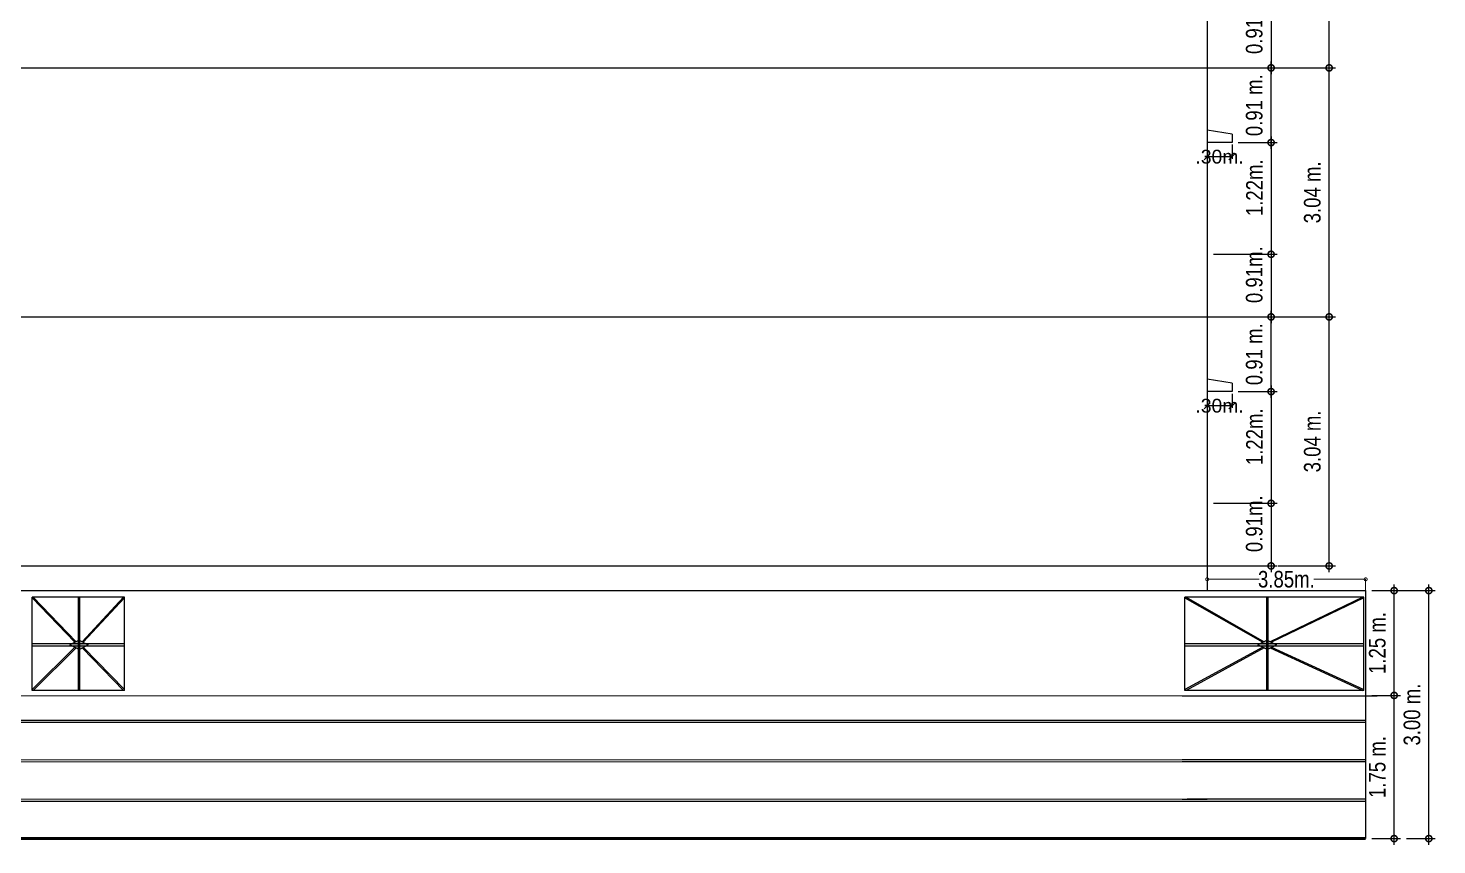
# Model space of a CAD drawing. Header units: inches. Extents: x -3410734 to 406749, y -209950 to -6742.
# Drawn here: x -3407583 to -3406905, y -80863 to -80469 of the extents above; entities that cross this region are included whole.
import ezdxf

# ---------------------------------------------------------------- set-up
doc = ezdxf.new("R2010")
doc.units = ezdxf.units.IN
doc.header["$LTSCALE"] = 30
doc.header["$MEASUREMENT"] = 0
doc.header["$PDMODE"] = 3
doc.layers.get('0').update_dxf_attribs({"color": 230, "lineweight": 30})
doc.layers.get('Defpoints').update_dxf_attribs({"lineweight": 30})
for name, color, linetype, lineweight in [('DIM', 136, 'Continuous', 30), ('ELE', 136, 'Continuous', 30), ('GATE', 5, 'Continuous', 30), ('WALL', 7, 'Continuous', 30), ('WALL1', 90, 'Continuous', 30)]:
    doc.layers.add(name, color=color, linetype=linetype, lineweight=lineweight)
doc.styles.get("Standard").update_dxf_attribs({"font": 'arial.ttf'})
doc.styles.add('style H', font='arial.ttf', dxfattribs={"width": 0.8, "height": 8})
doc.styles.add('STYLE1', font='GOTHIC.TTF', dxfattribs={"width": 0.8, "height": 7})
doc.dimstyles.new('DIT-3', dxfattribs={"dimtxt": 8, "dimasz": 3, "dimexe": 0.18, "dimexo": 0.0625, "dimgap": 0.09, "dimtad": 0, "dimtoh": 1, "dimlfac": 0.0254, "dimzin": 0, "dimdsep": 46, "dimtxsty": 'style H', "dimblk": 'DOTSMALL', "dimcen": 3, "dimclrd": 36, "dimclre": 32, "dimclrt": 26, "dimadec": 0, "dimazin": 0, "dimtfac": 1, "dimtix": 1, "dimtofl": 0, "dimtmove": 0, "dimatfit": 3, "dimldrblk": 'DOTSMALL', "dimfxl": 1, "dimtolj": 1, "dimtzin": 0, "dimlwd": 15, "dimlwe": 15, "dimarcsym": 0})
doc.dimstyles.get("Standard").update_dxf_attribs({"dimtxt": 10, "dimasz": 3, "dimexe": 1, "dimexo": 1, "dimgap": 0.5, "dimtad": 0, "dimtoh": 1, "dimdec": 0, "dimrnd": 0.125, "dimzin": 0, "dimdsep": 46, "dimlunit": 3, "dimtxsty": 'Standard', "dimblk": 'OBLIQUE', "dimcen": 0, "dimclrd": 117, "dimclre": 105, "dimclrt": 7, "dimadec": 0, "dimazin": 0, "dimtfac": 1, "dimtdec": 0, "dimtofl": 0, "dimtmove": 0, "dimatfit": 3, "dimfxl": 1, "dimtolj": 1, "dimtzin": 0, "dimarcsym": 0})
doc.dimstyles.new('STYLE1', dxfattribs={"dimtxt": 7, "dimasz": 4, "dimexe": 3, "dimexo": 3, "dimgap": 1, "dimtad": 1, "dimdec": 1, "dimzin": 3, "dimdsep": 46, "dimlunit": 4, "dimtxsty": 'STYLE1', "dimsah": 1, "dimcen": 8, "dimdle": 3, "dimclrd": 256, "dimclre": 256, "dimclrt": 198, "dimadec": 0, "dimazin": 0, "dimtfac": 1, "dimtdec": 4, "dimtmove": 1, "dimatfit": 3, "dimfxl": 1, "dimtolj": 1, "dimtzin": 0, "dimarcsym": 0})

# ---------------------------------------------------------------- blocks, each defined once
blk = doc.blocks.new('_DotSmall')
at = {"layer": 'DIM', "color": 0, "const_width": 0.5}
blk.add_lwpolyline([(-0.0625, 0, 1), (0.0625, 0, 1)], format="xyb", close=True, dxfattribs=at)
blk = doc.blocks.new('*D22')
at = {"layer": 'Defpoints', "color": 0, "ltscale": 0.5, "transparency": 16777216}
for p in [(-3406934.22, -80791.01), (-3406925.19, -80791.01), (-3406938.91, -80860.01)]:
    blk.add_point(p, dxfattribs=at)
at = {"layer": 'DIM', "lineweight": -2, "ltscale": 0.5, "transparency": 16777216}
for p, q in [((-3406931.22, -80791.01), (-3406922.19, -80791.01)), ((-3406925.19, -80863.01), (-3406925.19, -80788.01)), ((-3406935.91, -80860.01), (-3406922.19, -80860.01))]:
    blk.add_line(p, q, dxfattribs=at)
at = {"layer": 'DIM', "lineweight": -2, "ltscale": 0.5, "transparency": 16777216, "xscale": 6, "yscale": 6, "zscale": 6}
for p, rotation in [((-3406925.19, -80791.01), 90), ((-3406925.19, -80860.01), 270)]:
    blk.add_blockref('_DotSmall', p, dxfattribs=dict(at, rotation=rotation))
at = {"layer": 'DIM', "color": 7, "ltscale": 0.5, "transparency": 16777216, "insert": (-3406933.28, -80825.51), "char_height": 8, "attachment_point": 5, "rotation": 90, "style": 'style H'}
blk.add_mtext('\\A1;1.75 m.', dxfattribs=at)
blk = doc.blocks.new('_DotBlank')
at = {"color": 0, "linetype": 'ByBlock', "lineweight": -2}
blk.add_line((-0.5, 0), (-1, 0), dxfattribs=at)
blk.add_circle((0, 0), 0.5, dxfattribs=at)
blk = doc.blocks.new('*D23')
at = {"layer": 'Defpoints', "color": 0, "ltscale": 0.5, "transparency": 16777216}
for p in [(-3406938.91, -80740.51), (-3406925.19, -80740.51), (-3406938.91, -80791.01)]:
    blk.add_point(p, dxfattribs=at)
at = {"layer": 'DIM', "lineweight": -2, "ltscale": 0.5, "transparency": 16777216}
for p, q in [((-3406925.19, -80794.01), (-3406925.19, -80737.51)), ((-3406935.91, -80740.51), (-3406922.19, -80740.51)), ((-3406935.91, -80791.01), (-3406922.19, -80791.01))]:
    blk.add_line(p, q, dxfattribs=at)
at = {"layer": 'DIM', "lineweight": -2, "ltscale": 0.5, "transparency": 16777216, "xscale": 6, "yscale": 6, "zscale": 6}
for p, rotation in [((-3406925.19, -80740.51), 90), ((-3406925.19, -80791.01), 270)]:
    blk.add_blockref('_DotSmall', p, dxfattribs=dict(at, rotation=rotation))
at = {"layer": 'DIM', "color": 7, "ltscale": 0.5, "transparency": 16777216, "insert": (-3406933.28, -80765.76), "char_height": 8, "attachment_point": 5, "rotation": 90, "style": 'style H'}
blk.add_mtext('\\A1;1.25 m.', dxfattribs=at)
blk = doc.blocks.new('*D24')
at = {"layer": 'Defpoints', "color": 0, "ltscale": 0.5, "transparency": 16777216}
for p in [(-3406938.91, -80740.51), (-3406908.47, -80740.51), (-3406922.19, -80860.01)]:
    blk.add_point(p, dxfattribs=at)
at = {"layer": 'DIM', "lineweight": -2, "ltscale": 0.5, "transparency": 16777216}
for p, q in [((-3406908.47, -80863.01), (-3406908.47, -80737.51)), ((-3406935.91, -80740.51), (-3406905.47, -80740.51)), ((-3406919.19, -80860.01), (-3406905.47, -80860.01))]:
    blk.add_line(p, q, dxfattribs=at)
at = {"layer": 'DIM', "lineweight": -2, "ltscale": 0.5, "transparency": 16777216, "xscale": 6, "yscale": 6, "zscale": 6}
for p, rotation in [((-3406908.47, -80740.51), 90), ((-3406908.47, -80860.01), 270)]:
    blk.add_blockref('_DotSmall', p, dxfattribs=dict(at, rotation=rotation))
at = {"layer": 'DIM', "color": 7, "ltscale": 0.5, "transparency": 16777216, "insert": (-3406916.56, -80800.26), "char_height": 8, "attachment_point": 5, "rotation": 90, "style": 'style H'}
blk.add_mtext('\\A1;3.00 m.', dxfattribs=at)
blk = doc.blocks.new('*D113')
at = {"layer": 'Defpoints', "color": 0, "transparency": 16777216}
for p in [(-3406938.91, -80735.07), (-3407015.25, -80740.62), (-3406938.91, -80740.62)]:
    blk.add_point(p, dxfattribs=at)
at = {"layer": 'WALL', "color": 32, "lineweight": 15, "transparency": 16777216}
for p, q in [((-3407015.25, -80740.56), (-3407015.25, -80734.89)), ((-3406938.91, -80740.56), (-3406938.91, -80734.89))]:
    blk.add_line(p, q, dxfattribs=at)
at = {"layer": 'WALL', "color": 36, "lineweight": 15, "transparency": 16777216}
for p, q in [((-3407015.25, -80735.07), (-3406990.26, -80735.07)), ((-3406938.91, -80735.07), (-3406963.9, -80735.07))]:
    blk.add_line(p, q, dxfattribs=at)
at = {"layer": 'WALL', "color": 36, "lineweight": 15, "transparency": 16777216, "xscale": 3, "yscale": 3, "zscale": 3, "rotation": 180}
blk.add_blockref('_DotSmall', (-3407015.25, -80735.07), dxfattribs=at)
at = {"layer": 'WALL', "color": 36, "lineweight": 15, "transparency": 16777216, "xscale": 3, "yscale": 3, "zscale": 3}
blk.add_blockref('_DotSmall', (-3406938.91, -80735.07), dxfattribs=at)
at = {"layer": 'WALL', "color": 26, "transparency": 16777216, "insert": (-3406977.08, -80735.07), "char_height": 8, "attachment_point": 5, "style": 'style H'}
blk.add_mtext('\\A1;3.85m.', dxfattribs=at)
blk = doc.blocks.new('_OBLIQUE')
at = {"color": 0, "linetype": 'ByBlock'}
blk.add_line((-0.5, -0.5), (0.5, 0.5), dxfattribs=at)
blk = doc.blocks.new('*D29')
at = {"layer": 'Defpoints', "color": 0, "lineweight": 20, "transparency": 16777216}
for p in [(-3407015.25, -80524.62), (-3407003.25, -80524.62), (-3407015.25, -80531.45)]:
    blk.add_point(p, dxfattribs=at)
at = {"layer": 'WALL', "color": 105, "lineweight": -2, "transparency": 16777216}
for p, q in [((-3407015.25, -80525.62), (-3407015.25, -80532.45)), ((-3407003.25, -80525.62), (-3407003.25, -80532.45))]:
    blk.add_line(p, q, dxfattribs=at)
at = {"layer": 'WALL', "color": 117, "lineweight": -2, "transparency": 16777216}
blk.add_line((-3407003.25, -80531.45), (-3407015.25, -80531.45), dxfattribs=at)
at = {"layer": 'WALL', "color": 117, "lineweight": -2, "transparency": 16777216, "xscale": 3, "yscale": 3, "zscale": 3, "rotation": 180}
blk.add_blockref('_OBLIQUE', (-3407015.25, -80531.45), dxfattribs=at)
at = {"layer": 'WALL', "color": 117, "lineweight": -2, "transparency": 16777216, "xscale": 3, "yscale": 3, "zscale": 3}
blk.add_blockref('_OBLIQUE', (-3407003.25, -80531.45), dxfattribs=at)
at = {"layer": 'WALL', "color": 7, "transparency": 16777216, "insert": (-3407009.25, -80531.45), "char_height": 10, "attachment_point": 5}
blk.add_mtext('\\A1;{\\H0.66667x;.30m.}', dxfattribs=at)
blk = doc.blocks.new('*D35')
at = {"layer": 'Defpoints', "color": 0, "ltscale": 0.5, "transparency": 16777216}
for p in [(-3406985.33, -80608.62), (-3406956.48, -80608.62), (-3406983.99, -80728.62)]:
    blk.add_point(p, dxfattribs=at)
at = {"layer": 'DIM', "lineweight": -2, "ltscale": 0.5, "transparency": 16777216}
for p, q in [((-3406982.33, -80608.62), (-3406953.48, -80608.62)), ((-3406956.48, -80731.62), (-3406956.48, -80605.62)), ((-3406980.99, -80728.62), (-3406953.48, -80728.62))]:
    blk.add_line(p, q, dxfattribs=at)
at = {"layer": 'DIM', "lineweight": -2, "ltscale": 0.5, "transparency": 16777216, "xscale": 6, "yscale": 6, "zscale": 6}
for p, rotation in [((-3406956.48, -80608.62), 90), ((-3406956.48, -80728.62), 270)]:
    blk.add_blockref('_DotSmall', p, dxfattribs=dict(at, rotation=rotation))
at = {"layer": 'DIM', "color": 7, "ltscale": 0.5, "transparency": 16777216, "insert": (-3406964.57, -80668.62), "char_height": 8, "attachment_point": 5, "rotation": 90, "style": 'style H'}
blk.add_mtext('\\A1;3.04 m.', dxfattribs=at)
blk = doc.blocks.new('*D36')
at = {"layer": 'Defpoints', "color": 0, "ltscale": 0.5, "transparency": 16777216}
for p in [(-3407003.25, -80644.62), (-3407015.25, -80698.45), (-3406984.44, -80698.45)]:
    blk.add_point(p, dxfattribs=at)
at = {"layer": 'DIM', "lineweight": -2, "ltscale": 0.5, "transparency": 16777216}
for p, q in [((-3406984.44, -80641.62), (-3406984.44, -80701.45)), ((-3407000.25, -80644.62), (-3406981.44, -80644.62)), ((-3407012.25, -80698.45), (-3406981.44, -80698.45))]:
    blk.add_line(p, q, dxfattribs=at)
at = {"layer": 'DIM', "lineweight": -2, "ltscale": 0.5, "transparency": 16777216, "xscale": 6, "yscale": 6, "zscale": 6}
for p, rotation in [((-3406984.44, -80644.62), 90), ((-3406984.44, -80698.45), 270)]:
    blk.add_blockref('_DotSmall', p, dxfattribs=dict(at, rotation=rotation))
at = {"layer": 'DIM', "color": 7, "ltscale": 0.5, "transparency": 16777216, "insert": (-3406992.46, -80666.4), "char_height": 8, "attachment_point": 5, "rotation": 90, "style": 'style H'}
blk.add_mtext('\\A1;1.22m.', dxfattribs=at)
blk = doc.blocks.new('*D37')
at = {"layer": 'Defpoints', "color": 0, "ltscale": 0.5, "transparency": 16777216}
for p in [(-3407015.25, -80698.45), (-3407018.25, -80728.62), (-3406984.44, -80728.62)]:
    blk.add_point(p, dxfattribs=at)
at = {"layer": 'DIM', "lineweight": -2, "ltscale": 0.5, "transparency": 16777216}
for p, q in [((-3406984.44, -80695.45), (-3406984.44, -80731.62)), ((-3407012.25, -80698.45), (-3406981.44, -80698.45)), ((-3407015.25, -80728.62), (-3406981.44, -80728.62))]:
    blk.add_line(p, q, dxfattribs=at)
at = {"layer": 'DIM', "lineweight": -2, "ltscale": 0.5, "transparency": 16777216, "xscale": 6, "yscale": 6, "zscale": 6}
for p, rotation in [((-3406984.44, -80698.45), 90), ((-3406984.44, -80728.62), 270)]:
    blk.add_blockref('_DotSmall', p, dxfattribs=dict(at, rotation=rotation))
at = {"layer": 'DIM', "color": 7, "ltscale": 0.5, "transparency": 16777216, "insert": (-3406992.53, -80708.29), "char_height": 8, "attachment_point": 5, "rotation": 90, "style": 'style H'}
blk.add_mtext('\\A1;0.91m.', dxfattribs=at)
blk = doc.blocks.new('*D38')
at = {"layer": 'Defpoints', "color": 0, "ltscale": 0.5, "transparency": 16777216}
for p in [(-3407018.25, -80608.63), (-3406984.44, -80608.63), (-3407003.25, -80644.62)]:
    blk.add_point(p, dxfattribs=at)
at = {"layer": 'DIM', "lineweight": -2, "ltscale": 0.5, "transparency": 16777216}
for p, q in [((-3407015.25, -80608.63), (-3406981.44, -80608.63)), ((-3406984.44, -80647.62), (-3406984.44, -80605.63)), ((-3407000.25, -80644.62), (-3406981.44, -80644.62))]:
    blk.add_line(p, q, dxfattribs=at)
at = {"layer": 'DIM', "lineweight": -2, "ltscale": 0.5, "transparency": 16777216, "xscale": 6, "yscale": 6, "zscale": 6}
for p, rotation in [((-3406984.44, -80608.63), 90), ((-3406984.44, -80644.62), 270)]:
    blk.add_blockref('_DotSmall', p, dxfattribs=dict(at, rotation=rotation))
at = {"layer": 'DIM', "color": 7, "ltscale": 0.5, "transparency": 16777216, "insert": (-3406992.53, -80626.62), "char_height": 8, "attachment_point": 5, "rotation": 90, "style": 'style H'}
blk.add_mtext('\\A1;0.91 m.', dxfattribs=at)
blk = doc.blocks.new('*D39')
at = {"layer": 'Defpoints', "color": 0, "lineweight": 20, "transparency": 16777216}
for p in [(-3407015.25, -80644.62), (-3407003.25, -80644.62), (-3407015.25, -80651.45)]:
    blk.add_point(p, dxfattribs=at)
at = {"layer": 'WALL', "color": 105, "lineweight": -2, "transparency": 16777216}
for p, q in [((-3407015.25, -80645.62), (-3407015.25, -80652.45)), ((-3407003.25, -80645.62), (-3407003.25, -80652.45))]:
    blk.add_line(p, q, dxfattribs=at)
at = {"layer": 'WALL', "color": 117, "lineweight": -2, "transparency": 16777216}
blk.add_line((-3407003.25, -80651.45), (-3407015.25, -80651.45), dxfattribs=at)
at = {"layer": 'WALL', "color": 117, "lineweight": -2, "transparency": 16777216, "xscale": 3, "yscale": 3, "zscale": 3, "rotation": 180}
blk.add_blockref('_OBLIQUE', (-3407015.25, -80651.45), dxfattribs=at)
at = {"layer": 'WALL', "color": 117, "lineweight": -2, "transparency": 16777216, "xscale": 3, "yscale": 3, "zscale": 3}
blk.add_blockref('_OBLIQUE', (-3407003.25, -80651.45), dxfattribs=at)
at = {"layer": 'WALL', "color": 7, "transparency": 16777216, "insert": (-3407009.25, -80651.45), "char_height": 10, "attachment_point": 5}
blk.add_mtext('\\A1;{\\H0.66667x;.30m.}', dxfattribs=at)
blk = doc.blocks.new('*D47')
at = {"layer": 'Defpoints', "color": 0, "ltscale": 0.5, "transparency": 16777216}
for p in [(-3406985.33, -80488.62), (-3406956.48, -80488.62), (-3406983.99, -80608.62)]:
    blk.add_point(p, dxfattribs=at)
at = {"layer": 'DIM', "lineweight": -2, "ltscale": 0.5, "transparency": 16777216}
for p, q in [((-3406956.48, -80611.62), (-3406956.48, -80485.62)), ((-3406982.33, -80488.62), (-3406953.48, -80488.62)), ((-3406980.99, -80608.62), (-3406953.48, -80608.62))]:
    blk.add_line(p, q, dxfattribs=at)
at = {"layer": 'DIM', "lineweight": -2, "ltscale": 0.5, "transparency": 16777216, "xscale": 6, "yscale": 6, "zscale": 6}
for p, rotation in [((-3406956.48, -80488.62), 90), ((-3406956.48, -80608.62), 270)]:
    blk.add_blockref('_DotSmall', p, dxfattribs=dict(at, rotation=rotation))
at = {"layer": 'DIM', "color": 7, "ltscale": 0.5, "transparency": 16777216, "insert": (-3406964.57, -80548.62), "char_height": 8, "attachment_point": 5, "rotation": 90, "style": 'style H'}
blk.add_mtext('\\A1;3.04 m.', dxfattribs=at)
blk = doc.blocks.new('*D48')
at = {"layer": 'Defpoints', "color": 0, "ltscale": 0.5, "transparency": 16777216}
for p in [(-3407003.25, -80524.62), (-3407015.25, -80578.45), (-3406984.44, -80578.45)]:
    blk.add_point(p, dxfattribs=at)
at = {"layer": 'DIM', "lineweight": -2, "ltscale": 0.5, "transparency": 16777216}
for p, q in [((-3406984.44, -80521.62), (-3406984.44, -80581.45)), ((-3407000.25, -80524.62), (-3406981.44, -80524.62)), ((-3407012.25, -80578.45), (-3406981.44, -80578.45))]:
    blk.add_line(p, q, dxfattribs=at)
at = {"layer": 'DIM', "lineweight": -2, "ltscale": 0.5, "transparency": 16777216, "xscale": 6, "yscale": 6, "zscale": 6}
for p, rotation in [((-3406984.44, -80524.62), 90), ((-3406984.44, -80578.45), 270)]:
    blk.add_blockref('_DotSmall', p, dxfattribs=dict(at, rotation=rotation))
at = {"layer": 'DIM', "color": 7, "ltscale": 0.5, "transparency": 16777216, "insert": (-3406992.46, -80546.4), "char_height": 8, "attachment_point": 5, "rotation": 90, "style": 'style H'}
blk.add_mtext('\\A1;1.22m.', dxfattribs=at)
blk = doc.blocks.new('*D49')
at = {"layer": 'Defpoints', "color": 0, "ltscale": 0.5, "transparency": 16777216}
for p in [(-3407015.25, -80578.45), (-3407018.25, -80608.62), (-3406984.44, -80608.62)]:
    blk.add_point(p, dxfattribs=at)
at = {"layer": 'DIM', "lineweight": -2, "ltscale": 0.5, "transparency": 16777216}
for p, q in [((-3406984.44, -80575.45), (-3406984.44, -80611.62)), ((-3407012.25, -80578.45), (-3406981.44, -80578.45)), ((-3407015.25, -80608.62), (-3406981.44, -80608.62))]:
    blk.add_line(p, q, dxfattribs=at)
at = {"layer": 'DIM', "lineweight": -2, "ltscale": 0.5, "transparency": 16777216, "xscale": 6, "yscale": 6, "zscale": 6}
for p, rotation in [((-3406984.44, -80578.45), 90), ((-3406984.44, -80608.62), 270)]:
    blk.add_blockref('_DotSmall', p, dxfattribs=dict(at, rotation=rotation))
at = {"layer": 'DIM', "color": 7, "ltscale": 0.5, "transparency": 16777216, "insert": (-3406992.53, -80588.29), "char_height": 8, "attachment_point": 5, "rotation": 90, "style": 'style H'}
blk.add_mtext('\\A1;0.91m.', dxfattribs=at)
blk = doc.blocks.new('*D50')
at = {"layer": 'Defpoints', "color": 0, "ltscale": 0.5, "transparency": 16777216}
for p in [(-3407018.25, -80488.63), (-3406984.44, -80488.63), (-3407003.25, -80524.62)]:
    blk.add_point(p, dxfattribs=at)
at = {"layer": 'DIM', "lineweight": -2, "ltscale": 0.5, "transparency": 16777216}
for p, q in [((-3406984.44, -80527.62), (-3406984.44, -80485.63)), ((-3407015.25, -80488.63), (-3406981.44, -80488.63)), ((-3407000.25, -80524.62), (-3406981.44, -80524.62))]:
    blk.add_line(p, q, dxfattribs=at)
at = {"layer": 'DIM', "lineweight": -2, "ltscale": 0.5, "transparency": 16777216, "xscale": 6, "yscale": 6, "zscale": 6}
for p, rotation in [((-3406984.44, -80488.63), 90), ((-3406984.44, -80524.62), 270)]:
    blk.add_blockref('_DotSmall', p, dxfattribs=dict(at, rotation=rotation))
at = {"layer": 'DIM', "color": 7, "ltscale": 0.5, "transparency": 16777216, "insert": (-3406992.53, -80506.62), "char_height": 8, "attachment_point": 5, "rotation": 90, "style": 'style H'}
blk.add_mtext('\\A1;0.91 m.', dxfattribs=at)
blk = doc.blocks.new('*D55')
at = {"layer": 'Defpoints', "color": 0, "ltscale": 0.5, "transparency": 16777216}
for p in [(-3406985.33, -80368.62), (-3406956.48, -80368.62), (-3406983.99, -80488.62)]:
    blk.add_point(p, dxfattribs=at)
at = {"layer": 'DIM', "lineweight": -2, "ltscale": 0.5, "transparency": 16777216}
for p, q in [((-3406956.48, -80491.62), (-3406956.48, -80365.62)), ((-3406982.33, -80368.62), (-3406953.48, -80368.62)), ((-3406980.99, -80488.62), (-3406953.48, -80488.62))]:
    blk.add_line(p, q, dxfattribs=at)
at = {"layer": 'DIM', "lineweight": -2, "ltscale": 0.5, "transparency": 16777216, "xscale": 6, "yscale": 6, "zscale": 6}
for p, rotation in [((-3406956.48, -80368.62), 90), ((-3406956.48, -80488.62), 270)]:
    blk.add_blockref('_DotSmall', p, dxfattribs=dict(at, rotation=rotation))
at = {"layer": 'DIM', "color": 7, "ltscale": 0.5, "transparency": 16777216, "insert": (-3406964.57, -80428.62), "char_height": 8, "attachment_point": 5, "rotation": 90, "style": 'style H'}
blk.add_mtext('\\A1;3.04 m.', dxfattribs=at)
blk = doc.blocks.new('*D57')
at = {"layer": 'Defpoints', "color": 0, "ltscale": 0.5, "transparency": 16777216}
for p in [(-3407015.25, -80458.45), (-3407018.25, -80488.62), (-3406984.44, -80488.62)]:
    blk.add_point(p, dxfattribs=at)
at = {"layer": 'DIM', "lineweight": -2, "ltscale": 0.5, "transparency": 16777216}
for p, q in [((-3407012.25, -80458.45), (-3406981.44, -80458.45)), ((-3406984.44, -80455.45), (-3406984.44, -80491.62)), ((-3407015.25, -80488.62), (-3406981.44, -80488.62))]:
    blk.add_line(p, q, dxfattribs=at)
at = {"layer": 'DIM', "lineweight": -2, "ltscale": 0.5, "transparency": 16777216, "xscale": 6, "yscale": 6, "zscale": 6}
for p, rotation in [((-3406984.44, -80458.45), 90), ((-3406984.44, -80488.62), 270)]:
    blk.add_blockref('_DotSmall', p, dxfattribs=dict(at, rotation=rotation))
at = {"layer": 'DIM', "color": 7, "ltscale": 0.5, "transparency": 16777216, "insert": (-3406992.53, -80468.29), "char_height": 8, "attachment_point": 5, "rotation": 90, "style": 'style H'}
blk.add_mtext('\\A1;0.91m.', dxfattribs=at)

msp = doc.modelspace()

# ---------------------------------------------------------------- hatches: boundary and pattern name
at = {"layer": 'GATE'}
for points in [[(-3407558.517, -80764.391), (-3407562.989, -80766.627), (-3407558.517, -80768.863), (-3407554.045, -80766.627)], [(-3406986.286, -80764.391), (-3406990.758, -80766.627), (-3406986.286, -80768.863), (-3406981.813, -80766.627)]]:
    msp.add_hatch(color=256, dxfattribs=at).paths.add_polyline_path(points)

# ---------------------------------------------------------------- linework, layer by layer
at = {"layer": 'ELE'}
for p, q in [((-3407837.974, -80803.002), (-3406938.912, -80802.915)), ((-3407837.974, -80804.002), (-3406938.912, -80803.911)), ((-3407027.249, -80802.929), (-3407015.249, -80802.927)), ((-3407027.249, -80803.925), (-3407015.249, -80803.923)), ((-3407024.83, -80802.914), (-3406938.912, -80802.905)), ((-3407024.83, -80802.92), (-3406938.912, -80802.905)), ((-3407024.83, -80803.913), (-3406938.912, -80803.905)), ((-3407024.83, -80803.914), (-3406938.912, -80803.905)), ((-3407024.83, -80803.92), (-3406938.912, -80803.905)), ((-3407024.83, -80803.914), (-3407015.249, -80803.911)), ((-3407024.83, -80803.916), (-3407015.249, -80803.913)), ((-3407837.974, -80822.002), (-3406938.912, -80821.911)), ((-3407837.974, -80823.002), (-3406938.912, -80822.911)), ((-3407027.249, -80821.925), (-3407015.249, -80821.923)), ((-3407027.249, -80822.925), (-3407015.249, -80822.923)), ((-3407024.83, -80821.913), (-3406938.912, -80821.905)), ((-3407024.83, -80821.914), (-3406938.912, -80821.905)), ((-3407024.83, -80821.92), (-3406938.912, -80821.905)), ((-3407024.83, -80821.914), (-3407015.249, -80821.911)), ((-3407024.83, -80821.916), (-3407015.249, -80821.913)), ((-3407024.83, -80822.913), (-3406938.912, -80822.905)), ((-3407024.83, -80822.914), (-3406938.912, -80822.905)), ((-3407024.83, -80822.92), (-3406938.912, -80822.905)), ((-3407024.83, -80822.914), (-3407015.249, -80822.911)), ((-3407024.83, -80822.916), (-3407015.249, -80822.913)), ((-3407837.974, -80841.002), (-3406938.912, -80840.911)), ((-3407837.974, -80842.002), (-3406938.912, -80841.911)), ((-3407027.249, -80840.925), (-3407015.249, -80840.923)), ((-3407027.249, -80841.925), (-3407015.249, -80841.923)), ((-3407024.83, -80840.913), (-3406938.912, -80840.905)), ((-3407024.83, -80840.914), (-3406938.912, -80840.905)), ((-3407024.83, -80840.92), (-3406938.912, -80840.905)), ((-3407024.83, -80840.914), (-3407015.249, -80840.911)), ((-3407024.83, -80840.916), (-3407015.249, -80840.913)), ((-3407024.83, -80841.913), (-3406938.912, -80841.905)), ((-3407024.83, -80841.914), (-3406938.912, -80841.905)), ((-3407024.83, -80841.92), (-3406938.912, -80841.905)), ((-3407024.83, -80841.914), (-3407015.249, -80841.911)), ((-3407024.83, -80841.916), (-3407015.249, -80841.913))]:
    msp.add_line(p, q, dxfattribs=at)
at = {"layer": 'GATE'}
for p, q in [((-3407831.291, -80740.517), (-3407015.249, -80740.513)), ((-3407536.563, -80743.627), (-3407581.114, -80743.627)), ((-3407581.114, -80788.627), (-3407581.114, -80743.627)), ((-3407581.114, -80744.022), (-3407560.582, -80765.424)), ((-3407580.604, -80743.627), (-3407559.962, -80765.114)), ((-3407558.854, -80743.627), (-3407558.854, -80788.627)), ((-3407558.229, -80743.627), (-3407558.229, -80788.627)), ((-3407537.074, -80743.627), (-3407557.072, -80765.114)), ((-3407536.563, -80744.022), (-3407556.452, -80765.424)), ((-3407536.563, -80788.627), (-3407536.563, -80743.627)), ((-3407032.282, -80740.513), (-3406938.912, -80740.513)), ((-3407032.277, -80740.517), (-3407015.249, -80740.517)), ((-3407030.277, -80740.517), (-3406939.012, -80740.517)), ((-3407030.215, -80740.517), (-3407015.249, -80740.517)), ((-3406939.756, -80743.627), (-3407025.93, -80743.627)), ((-3407025.93, -80788.627), (-3407025.93, -80743.627)), ((-3407025.93, -80744.022), (-3406988.351, -80765.424)), ((-3407025.42, -80743.627), (-3406987.73, -80765.114)), ((-3407024.404, -80740.514), (-3407015.249, -80740.514)), ((-3406986.622, -80743.627), (-3406986.622, -80788.627)), ((-3406985.997, -80743.627), (-3406985.997, -80788.627)), ((-3406940.266, -80743.627), (-3406984.841, -80765.114)), ((-3406939.756, -80744.022), (-3406984.22, -80765.424)), ((-3406939.756, -80788.627), (-3406939.756, -80743.627)), ((-3407558.517, -80764.391), (-3407562.989, -80766.627)), ((-3407558.517, -80764.391), (-3407554.045, -80766.627)), ((-3406986.286, -80764.391), (-3406990.758, -80766.627)), ((-3406986.286, -80764.391), (-3406981.813, -80766.627)), ((-3407581.114, -80766.002), (-3407536.563, -80766.002)), ((-3407536.563, -80767.252), (-3407581.114, -80767.252)), ((-3407560.582, -80767.831), (-3407581.114, -80788.232)), ((-3407559.962, -80768.141), (-3407580.604, -80788.627)), ((-3407558.517, -80768.863), (-3407562.989, -80766.627)), ((-3407558.517, -80768.863), (-3407554.045, -80766.627)), ((-3407557.072, -80768.141), (-3407537.074, -80788.627)), ((-3407556.452, -80767.831), (-3407536.563, -80788.232)), ((-3407025.93, -80766.002), (-3406939.756, -80766.002)), ((-3406939.756, -80767.252), (-3407025.93, -80767.252)), ((-3406988.351, -80767.831), (-3407025.93, -80788.232)), ((-3406987.73, -80768.141), (-3407025.42, -80788.627)), ((-3406986.286, -80768.863), (-3406990.758, -80766.627)), ((-3406986.286, -80768.863), (-3406981.813, -80766.627)), ((-3406984.841, -80768.141), (-3406940.266, -80788.627)), ((-3406984.22, -80767.831), (-3406939.756, -80788.232)), ((-3407837.974, -80791.036), (-3407027.249, -80791.132)), ((-3407536.563, -80788.627), (-3407581.114, -80788.627)), ((-3407027.249, -80791.132), (-3406933.396, -80791.143)), ((-3406939.756, -80788.627), (-3407025.93, -80788.627))]:
    msp.add_line(p, q, dxfattribs=at)
at = {"layer": 'WALL'}
for p, q in [((-3407015.249, -79751.745), (-3407015.249, -80740.517)), ((-3407015.249, -80092.621), (-3407015.249, -80740.517)), ((-3407015.249, -80128.621), (-3407015.249, -80740.514)), ((-3407015.249, -80212.621), (-3407015.249, -80740.517)), ((-3407015.249, -80212.621), (-3407015.249, -80740.514)), ((-3407015.249, -80212.621), (-3407015.249, -80740.514)), ((-3407015.249, -80297.627), (-3407015.249, -80740.514)), ((-3407837.974, -80488.625), (-3407015.249, -80488.621)), ((-3407502.15, -80488.622), (-3407015.249, -80488.621)), ((-3407837.974, -80608.628), (-3407015.249, -80608.624)), ((-3407502.15, -80608.626), (-3407015.249, -80608.624)), ((-3407015.249, -80608.621), (-3407015.249, -80740.621)), ((-3407837.974, -80728.625), (-3407015.249, -80728.621)), ((-3407502.15, -80728.622), (-3407015.249, -80728.621))]:
    msp.add_line(p, q, dxfattribs=at)
at = {"layer": 'WALL', "color": 7}
msp.add_line((-3407015.249, -80092.621), (-3407015.249, -80740.517), dxfattribs=at)
at = {"layer": 'WALL', "linetype": 'ByBlock'}
msp.add_line((-3406938.912, -80740.513), (-3406938.912, -80860.013), dxfattribs=at)
at = {"layer": 'WALL1', "ltscale": 0.5}
for p, q in [((-3407003.249, -80520.625), (-3407015.249, -80518.625)), ((-3407003.249, -80524.625), (-3407015.249, -80524.625)), ((-3407003.249, -80640.625), (-3407015.249, -80638.625)), ((-3407003.249, -80644.625), (-3407015.249, -80644.625))]:
    msp.add_line(p, q, dxfattribs=at)
at = {"layer": 'WALL1', "ltscale": 0.01}
for p, q in [((-3407003.249, -80520.625), (-3407003.249, -80524.625)), ((-3407003.249, -80640.625), (-3407003.249, -80644.625))]:
    msp.add_line(p, q, dxfattribs=at)
at = {"layer": 'WALL1', "lineweight": 60, "ltscale": 0.5}
for p, q in [((-3407837.974, -80860.016), (-3406938.912, -80860.013)), ((-3407027.249, -80860.014), (-3407015.249, -80860.014)), ((-3407025.249, -80860.014), (-3406938.912, -80860.012)), ((-3407025.249, -80860.014), (-3407015.249, -80860.014)), ((-3407008.294, -80860.013), (-3406938.912, -80860.012))]:
    msp.add_line(p, q, dxfattribs=at)

# ---------------------------------------------------------------- dimensions: what is measured, and where the dimension line sits
at = {"layer": 'DIM', "ltscale": 0.5}
for base, p1, p2, text, picture, middle in [((-3406956.48, -80368.625), (-3406983.989, -80488.625), (-3406985.333, -80368.625), '3.04 m.', '*D55', (-3406964.567, -80428.625)), ((-3406956.48, -80488.625), (-3406983.989, -80608.625), (-3406985.333, -80488.625), '3.04 m.', '*D47', (-3406964.567, -80548.625)), ((-3406956.48, -80608.625), (-3406983.989, -80728.625), (-3406985.333, -80608.625), '3.04 m.', '*D35', (-3406964.567, -80668.625)), ((-3406908.474, -80740.513), (-3406922.193, -80860.013), (-3406938.912, -80740.513), '3.00 m.', '*D24', (-3406916.561, -80800.263)), ((-3406925.193, -80791.013), (-3406938.912, -80860.013), (-3406934.219, -80791.013), '1.75 m.', '*D22', (-3406933.277, -80825.513))]:
    dim = msp.add_linear_dim(base=base, p1=p1, p2=p2, angle=90, text=text, dimstyle='STYLE1', override={"dimtxt": 5, "dimasz": 6, "dimgap": 4, "dimtxsty": 'style H', "dimblk": 'DotSmall', "dimclrt": 7, "dimldrblk": 'DotBlank'}, dxfattribs=at)
    dim.commit()
    dim.dimension.update_dxf_attribs({"geometry": picture, "text_midpoint": middle})
for base, p1, p2, text, override, picture, middle in [((-3406984.441, -80488.625), (-3407015.249, -80458.452), (-3407018.249, -80488.625), '0.91m.', {"dimtxt": 5, "dimasz": 6, "dimgap": 4, "dimtxsty": 'style H', "dimblk": 'DotSmall', "dimsah": 0, "dimclrt": 7, "dimtdec": 1, "dimldrblk": 'DotBlank'}, '*D57', (-3406984.441, -80468.294)), ((-3406984.441, -80488.628), (-3407003.249, -80524.625), (-3407018.249, -80488.628), '0.91 m.', {"dimtxt": 5, "dimasz": 6, "dimgap": 4, "dimtxsty": 'style H', "dimblk": 'DotSmall', "dimsah": 0, "dimclrt": 7, "dimtdec": 1, "dimldrblk": 'DotBlank'}, '*D50', (-3406984.441, -80506.625)), ((-3406984.441, -80578.452), (-3407003.249, -80524.625), (-3407015.249, -80578.452), '1.22m.', {"dimtxt": 5, "dimasz": 6, "dimgap": 4, "dimtxsty": 'style H', "dimblk": 'DotSmall', "dimsah": 0, "dimclrt": 7, "dimtdec": 1, "dimldrblk": 'DotBlank'}, '*D48', (-3406984.441, -80546.401)), ((-3406984.441, -80608.625), (-3407015.249, -80578.452), (-3407018.249, -80608.625), '0.91m.', {"dimtxt": 5, "dimasz": 6, "dimgap": 4, "dimtxsty": 'style H', "dimblk": 'DotSmall', "dimsah": 0, "dimclrt": 7, "dimtdec": 1, "dimldrblk": 'DotBlank'}, '*D49', (-3406984.441, -80588.294)), ((-3406984.441, -80608.628), (-3407003.249, -80644.625), (-3407018.249, -80608.628), '0.91 m.', {"dimtxt": 5, "dimasz": 6, "dimgap": 4, "dimtxsty": 'style H', "dimblk": 'DotSmall', "dimsah": 0, "dimclrt": 7, "dimtdec": 1, "dimldrblk": 'DotBlank'}, '*D38', (-3406984.441, -80626.625)), ((-3406984.441, -80698.452), (-3407003.249, -80644.625), (-3407015.249, -80698.452), '1.22m.', {"dimtxt": 5, "dimasz": 6, "dimgap": 4, "dimtxsty": 'style H', "dimblk": 'DotSmall', "dimsah": 0, "dimclrt": 7, "dimtdec": 1, "dimldrblk": 'DotBlank'}, '*D36', (-3406984.441, -80666.401)), ((-3406984.441, -80728.625), (-3407015.249, -80698.452), (-3407018.249, -80728.625), '0.91m.', {"dimtxt": 5, "dimasz": 6, "dimgap": 4, "dimtxsty": 'style H', "dimblk": 'DotSmall', "dimsah": 0, "dimclrt": 7, "dimtdec": 1, "dimldrblk": 'DotBlank'}, '*D37', (-3406984.441, -80708.294)), ((-3406925.193, -80740.513), (-3406938.912, -80791.013), (-3406938.912, -80740.513), '1.25 m.', {"dimtxt": 5, "dimasz": 6, "dimgap": 4, "dimtxsty": 'style H', "dimblk": 'DotSmall', "dimclrt": 7, "dimldrblk": 'DotBlank'}, '*D23', (-3406925.193, -80765.763))]:
    dim = msp.add_linear_dim(base=base, p1=p1, p2=p2, angle=90, text=text, dimstyle='STYLE1', override=override, dxfattribs=at)
    dim.commit()
    dim.dimension.update_dxf_attribs({"geometry": picture, "text_midpoint": middle, "dimtype": 160})
at = {"layer": 'WALL'}
for base, p1, p2, picture, middle in [((-3407015.249, -80531.45), (-3407003.249, -80524.625), (-3407015.249, -80524.625), '*D29', (-3407009.249, -80531.45)), ((-3407015.249, -80651.45), (-3407003.249, -80644.625), (-3407015.249, -80644.625), '*D39', (-3407009.249, -80651.45))]:
    dim = msp.add_linear_dim(base=base, p1=p1, p2=p2, text='{\\H0.66667x;.30m.}', dimstyle='Standard', dxfattribs=at)
    dim.commit()
    dim.dimension.update_dxf_attribs({"geometry": picture, "text_midpoint": middle, "dimtype": 160})
dim = msp.add_linear_dim(base=(-3406938.912, -80735.069), p1=(-3407015.249, -80740.621), p2=(-3406938.912, -80740.621), text='3.85m.', dimstyle='DIT-3', override={"dimpost": 'm.', "dimfxl": 0.18}, dxfattribs=at)
dim.commit()
dim.dimension.update_dxf_attribs({"geometry": '*D113', "text_midpoint": (-3406977.08, -80735.069)})

doc.saveas('drawing.dxf')
